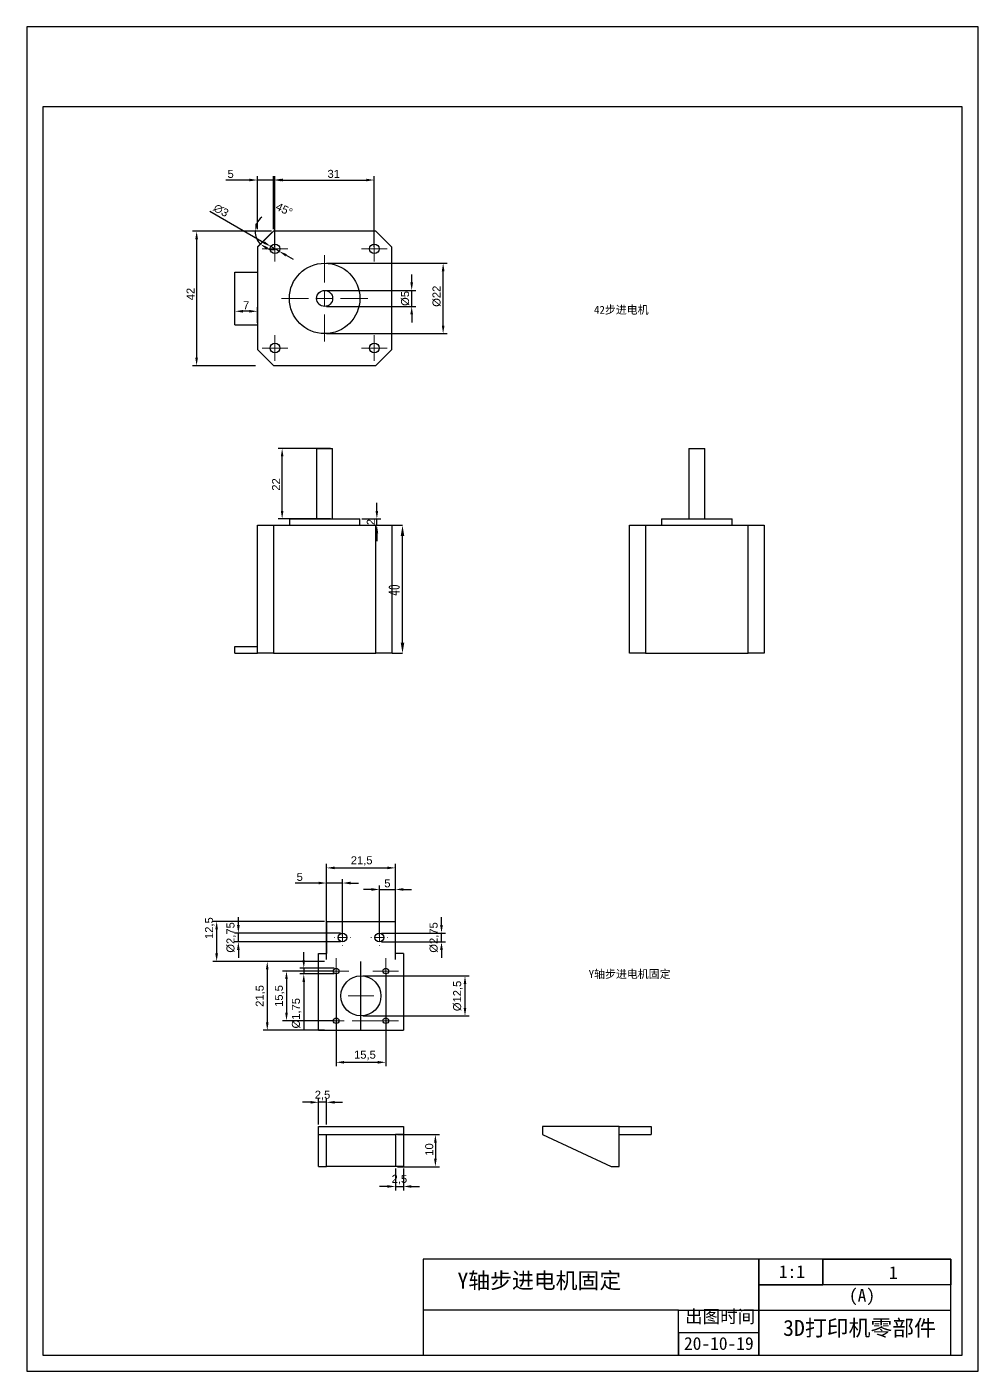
# Model space of a CAD drawing. Header units: millimetres. Extents: x -9 to 2385, y -1365 to 512.
# Drawn here: x 1128.4 to 1425.4, y 85.4 to 505.4 of the extents above; entities that cross this region are included whole.
import ezdxf

# ---------------------------------------------------------------- set-up
doc = ezdxf.new("R2010")
doc.units = ezdxf.units.MM
doc.layers.add('biaozhu', color=1, linetype='Continuous', lineweight=5, plot=False)
doc.styles.add('SLDTEXTSTYLE0', font='TXT', dxfattribs={"width": 0.75})
doc.styles.get("Standard").update_dxf_attribs({"font": 'arial.ttf'})
doc.dimstyles.new('ISO-25', dxfattribs={"dimtxt": 2.5, "dimasz": 2.5, "dimexe": 1.25, "dimexo": 0.625, "dimtad": 1, "dimtxsty": 'Standard', "dimcen": 2.5, "dimclrd": 1, "dimclre": 1, "dimclrt": 1, "dimadec": 0, "dimazin": 0, "dimtfac": 1, "dimtmove": 0, "dimatfit": 3, "dimfxl": 1, "dimtfillclr": 1, "dimarcsym": 0})
doc.dimstyles.new('SLDDIMSTYLE0', dxfattribs={"dimtxt": 3.5, "dimasz": 3.302, "dimexe": 0, "dimexo": 0.0625, "dimgap": 0.875, "dimtad": 1, "dimrnd": 1e-09, "dimzin": 12, "dimdsep": 46, "dimtxsty": 'SLDTEXTSTYLE0', "dimsah": 1, "dimcen": 0.09, "dimadec": 0, "dimazin": 3, "dimtfac": 1, "dimtofl": 0, "dimtmove": 0, "dimatfit": 3, "dimfxl": 1, "dimfrac": 2, "dimtolj": 1, "dimtzin": 12, "dimarcsym": 0})

# ---------------------------------------------------------------- blocks, each defined once
blk = doc.blocks.new('*D18')
at = {"color": 0, "linetype": 'Continuous', "lineweight": -2, "transparency": 16777216}
for p, q in [((1242.41, 349.69), (1245.66, 349.69)), ((1245.66, 313), (1245.66, 346.39)), ((1242.41, 309.69), (1245.66, 309.69))]:
    blk.add_line(p, q, dxfattribs=at)
at = {"color": 0, "linetype": 'Continuous', "transparency": 16777216}
for points in [[(1245.11, 346.39), (1246.21, 346.39), (1245.66, 349.69)], [(1245.11, 313), (1246.21, 313), (1245.66, 309.69)]]:
    blk.add_solid(points, dxfattribs=at)
at = {"layer": 'Defpoints', "color": 0, "linetype": 'Continuous', "transparency": 16777216}
for p in [(1242.35, 349.69), (1245.66, 349.69), (1242.35, 309.69)]:
    blk.add_point(p, dxfattribs=at)
at = {"color": 0, "linetype": 'Continuous', "lineweight": 18, "transparency": 16777216, "insert": (1241.28, 329.44), "char_height": 3.5, "attachment_point": 2, "rotation": 90, "style": 'SLDTEXTSTYLE0'}
blk.add_mtext('\\A1;40', dxfattribs=at)
blk = doc.blocks.new('*D19')
at = {"color": 1, "linetype": 'Continuous', "lineweight": -2, "transparency": 16777216}
for p, q in [((1237.66, 354.19), (1237.66, 356.69)), ((1232.98, 351.69), (1238.91, 351.69)), ((1232.98, 349.69), (1238.91, 349.69)), ((1237.66, 349.69), (1237.66, 351.69)), ((1237.66, 347.19), (1237.66, 344.69))]:
    blk.add_line(p, q, dxfattribs=at)
at = {"color": 1, "linetype": 'Continuous', "transparency": 16777216}
for points in [[(1237.24, 354.19), (1238.08, 354.19), (1237.66, 351.69)], [(1237.24, 347.19), (1238.08, 347.19), (1237.66, 349.69)]]:
    blk.add_solid(points, dxfattribs=at)
at = {"layer": 'Defpoints', "color": 0, "linetype": 'Continuous', "transparency": 16777216}
for p in [(1232.35, 351.69), (1232.35, 349.69), (1237.66, 351.69)]:
    blk.add_point(p, dxfattribs=at)
at = {"color": 1, "linetype": 'Continuous', "lineweight": 18, "transparency": 16777216, "insert": (1234.52, 350.69), "char_height": 2.5, "attachment_point": 2, "rotation": 90}
blk.add_mtext('2', dxfattribs=at)
blk = doc.blocks.new('*D20')
at = {"color": 1, "linetype": 'Continuous', "lineweight": -2, "transparency": 16777216}
for p, q in [((1223.23, 373.69), (1206.83, 373.69)), ((1208.08, 354.19), (1208.08, 371.19)), ((1223.23, 351.69), (1206.83, 351.69))]:
    blk.add_line(p, q, dxfattribs=at)
at = {"color": 1, "linetype": 'Continuous', "transparency": 16777216}
for points in [[(1207.66, 371.19), (1208.49, 371.19), (1208.08, 373.69)], [(1207.66, 354.19), (1208.49, 354.19), (1208.08, 351.69)]]:
    blk.add_solid(points, dxfattribs=at)
at = {"layer": 'Defpoints', "color": 0, "linetype": 'Continuous', "transparency": 16777216}
for p in [(1208.08, 373.69), (1223.85, 373.69), (1223.85, 351.69)]:
    blk.add_point(p, dxfattribs=at)
at = {"color": 1, "linetype": 'Continuous', "lineweight": 18, "transparency": 16777216, "insert": (1204.94, 362.44), "char_height": 2.5, "attachment_point": 2, "rotation": 90}
blk.add_mtext('22', dxfattribs=at)
blk = doc.blocks.new('*D21')
at = {"color": 1, "linetype": 'Continuous', "lineweight": -2, "transparency": 16777216}
for p, q in [((1199.73, 441.56), (1180.13, 441.56)), ((1181.38, 439.06), (1181.38, 402.06)), ((1199.73, 399.56), (1180.13, 399.56))]:
    blk.add_line(p, q, dxfattribs=at)
at = {"color": 1, "linetype": 'Continuous', "transparency": 16777216}
for points in [[(1180.96, 439.06), (1181.8, 439.06), (1181.38, 441.56)], [(1180.96, 402.06), (1181.8, 402.06), (1181.38, 399.56)]]:
    blk.add_solid(points, dxfattribs=at)
at = {"layer": 'Defpoints', "color": 0, "linetype": 'Continuous', "transparency": 16777216}
for p in [(1200.35, 441.56), (1181.38, 399.56), (1200.35, 399.56)]:
    blk.add_point(p, dxfattribs=at)
at = {"color": 1, "linetype": 'Continuous', "lineweight": 18, "transparency": 16777216, "insert": (1178.24, 421.94), "char_height": 2.5, "attachment_point": 2, "rotation": 90}
blk.add_mtext('42', dxfattribs=at)
blk = doc.blocks.new('*D47')
at = {"layer": 'biaozhu', "color": 1, "linetype": 'Continuous', "lineweight": -2, "transparency": 16777216}
for p, q in [((1221.98, 431.56), (1259.6, 431.56)), ((1258.35, 412.06), (1258.35, 429.06)), ((1221.98, 409.56), (1259.6, 409.56))]:
    blk.add_line(p, q, dxfattribs=at)
at = {"layer": 'biaozhu', "color": 1, "linetype": 'Continuous', "transparency": 16777216}
for points in [[(1257.94, 429.06), (1258.77, 429.06), (1258.35, 431.56)], [(1257.94, 412.06), (1258.77, 412.06), (1258.35, 409.56)]]:
    blk.add_solid(points, dxfattribs=at)
at = {"layer": 'Defpoints', "color": 0, "linetype": 'Continuous', "transparency": 16777216}
for p in [(1221.35, 431.56), (1258.35, 431.56), (1221.35, 409.56)]:
    blk.add_point(p, dxfattribs=at)
at = {"layer": 'biaozhu', "color": 1, "linetype": 'Continuous', "lineweight": 18, "transparency": 16777216, "insert": (1255.03, 421.25), "char_height": 2.5, "attachment_point": 2, "rotation": 90}
blk.add_mtext('%%c22', dxfattribs=at)
blk = doc.blocks.new('*D46')
at = {"layer": 'biaozhu', "color": 1, "linetype": 'Continuous', "lineweight": -2, "transparency": 16777216}
for p, q in [((1248.53, 425.56), (1248.53, 428.06)), ((1221.98, 423.06), (1249.78, 423.06)), ((1248.53, 418.06), (1248.53, 423.06)), ((1221.98, 418.06), (1249.78, 418.06)), ((1248.53, 415.56), (1248.53, 413.06))]:
    blk.add_line(p, q, dxfattribs=at)
at = {"layer": 'biaozhu', "color": 1, "linetype": 'Continuous', "transparency": 16777216}
for points in [[(1248.11, 425.56), (1248.95, 425.56), (1248.53, 423.06)], [(1248.11, 415.56), (1248.95, 415.56), (1248.53, 418.06)]]:
    blk.add_solid(points, dxfattribs=at)
at = {"layer": 'Defpoints', "color": 0, "linetype": 'Continuous', "transparency": 16777216}
for p in [(1221.35, 423.06), (1248.53, 423.06), (1221.35, 418.06)]:
    blk.add_point(p, dxfattribs=at)
at = {"layer": 'biaozhu', "color": 1, "linetype": 'Continuous', "lineweight": 18, "transparency": 16777216, "insert": (1245.21, 420.56), "char_height": 2.5, "attachment_point": 2, "rotation": 90}
blk.add_mtext('%%c5', dxfattribs=at)
blk = doc.blocks.new('*D22')
at = {"color": 1, "linetype": 'Continuous', "lineweight": -2, "transparency": 16777216}
for p, q in [((1205.85, 436.69), (1205.85, 458.81)), ((1236.85, 436.69), (1236.85, 458.81)), ((1208.35, 457.56), (1234.35, 457.56))]:
    blk.add_line(p, q, dxfattribs=at)
at = {"color": 1, "linetype": 'Continuous', "transparency": 16777216}
for points in [[(1208.35, 457.98), (1208.35, 457.15), (1205.85, 457.56)], [(1234.35, 457.98), (1234.35, 457.15), (1236.85, 457.56)]]:
    blk.add_solid(points, dxfattribs=at)
at = {"layer": 'Defpoints', "color": 0, "linetype": 'Continuous', "transparency": 16777216}
for p in [(1236.85, 457.56), (1205.85, 436.06), (1236.85, 436.06)]:
    blk.add_point(p, dxfattribs=at)
at = {"color": 1, "linetype": 'Continuous', "lineweight": 18, "transparency": 16777216, "insert": (1224.19, 460.74), "char_height": 2.5, "attachment_point": 2}
blk.add_mtext('31', dxfattribs=at)
blk = doc.blocks.new('*D23')
at = {"color": 1, "linetype": 'Continuous', "lineweight": -2, "transparency": 16777216}
for p, q in [((1185.48, 447.82), (1202.39, 438.06)), ((1207.15, 435.31), (1204.55, 436.81)), ((1209.32, 434.06), (1211.48, 432.81))]:
    blk.add_line(p, q, dxfattribs=at)
at = {"color": 1, "linetype": 'Continuous', "transparency": 16777216}
for points in [[(1202.6, 438.42), (1202.18, 437.7), (1204.55, 436.81)], [(1209.52, 434.42), (1209.11, 433.7), (1207.15, 435.31)]]:
    blk.add_solid(points, dxfattribs=at)
at = {"layer": 'Defpoints', "color": 0, "linetype": 'Continuous', "transparency": 16777216}
for p in [(1204.55, 436.81), (1207.15, 435.31)]:
    blk.add_point(p, dxfattribs=at)
at = {"color": 1, "linetype": 'Continuous', "lineweight": 18, "transparency": 16777216, "insert": (1187.68, 450.38), "char_height": 2.5, "attachment_point": 1, "rotation": 330}
blk.add_mtext('∅3', dxfattribs=at)
blk = doc.blocks.new('*D24')
at = {"color": 1, "linetype": 'Continuous', "lineweight": -2, "transparency": 16777216}
for p, q in [((1200.35, 442.19), (1200.35, 458.81)), ((1205.35, 442.19), (1205.35, 458.81)), ((1197.85, 457.56), (1190.54, 457.56)), ((1205.35, 457.56), (1200.35, 457.56)), ((1207.85, 457.56), (1210.35, 457.56))]:
    blk.add_line(p, q, dxfattribs=at)
at = {"color": 1, "linetype": 'Continuous', "transparency": 16777216}
for points in [[(1197.85, 457.98), (1197.85, 457.15), (1200.35, 457.56)], [(1207.85, 457.98), (1207.85, 457.15), (1205.35, 457.56)]]:
    blk.add_solid(points, dxfattribs=at)
at = {"layer": 'Defpoints', "color": 0, "linetype": 'Continuous', "transparency": 16777216}
for p in [(1200.35, 457.56), (1200.35, 441.56), (1205.35, 441.56)]:
    blk.add_point(p, dxfattribs=at)
at = {"color": 1, "linetype": 'Continuous', "lineweight": 18, "transparency": 16777216, "insert": (1192, 460.73), "char_height": 2.5, "attachment_point": 2}
blk.add_mtext('5', dxfattribs=at)
blk = doc.blocks.new('*D25')
at = {"color": 1, "linetype": 'Continuous', "lineweight": -2, "transparency": 16777216}
for p, q in [((1204.73, 441.56), (1198.39, 441.56)), ((1204.91, 441.12), (1200.43, 436.64))]:
    blk.add_line(p, q, dxfattribs=at)
for start, end in [(129.4252, 154.7126), (180, 225), (250.2874, 275.5748)]:
    blk.add_arc((1205.35, 441.56), 5.71, start, end, dxfattribs=at)
at = {"color": 1, "linetype": 'Continuous', "transparency": 16777216}
for points in [[(1200.6, 443.91), (1199.78, 444.09), (1199.64, 441.56)], [(1203.2, 435.84), (1203.65, 436.54), (1201.31, 437.53)]]:
    blk.add_solid(points, dxfattribs=at)
at = {"layer": 'Defpoints', "color": 0, "linetype": 'Continuous', "transparency": 16777216}
for p in [(1212.42, 448.63), (1205.35, 441.56), (1205.35, 441.56), (1215.35, 441.56), (1200.41, 438.71)]:
    blk.add_point(p, dxfattribs=at)
at = {"color": 1, "linetype": 'Continuous', "lineweight": 18, "transparency": 16777216, "insert": (1206.9, 450.66), "char_height": 2.5, "attachment_point": 1, "rotation": 334.5761}
blk.add_mtext('45°', dxfattribs=at)
blk = doc.blocks.new('*D26')
at = {"color": 1, "linetype": 'Continuous', "lineweight": -2, "transparency": 16777216}
for p, q in [((1193.35, 412.98), (1193.35, 417.8)), ((1197.85, 416.55), (1195.85, 416.55)), ((1200.35, 412.98), (1200.35, 417.8))]:
    blk.add_line(p, q, dxfattribs=at)
at = {"color": 1, "linetype": 'Continuous', "transparency": 16777216}
for points in [[(1195.85, 416.97), (1195.85, 416.14), (1193.35, 416.55)], [(1197.85, 416.97), (1197.85, 416.14), (1200.35, 416.55)]]:
    blk.add_solid(points, dxfattribs=at)
at = {"layer": 'Defpoints', "color": 0, "linetype": 'Continuous', "transparency": 16777216}
for p in [(1193.35, 416.55), (1193.35, 412.35), (1200.35, 412.35)]:
    blk.add_point(p, dxfattribs=at)
at = {"color": 1, "linetype": 'Continuous', "lineweight": 18, "transparency": 16777216, "insert": (1196.85, 419.68), "char_height": 2.5, "attachment_point": 2}
blk.add_mtext('7', dxfattribs=at)
blk = doc.blocks.new('SW_CENTERMARKSYMBOL_0')
at = {"color": 0, "linetype": 'Continuous', "lineweight": 0}
for p, q in [((0, 5), (0, 13.5)), ((-5, 0), (-13.5, 0)), ((0, 0), (-2.5, 0)), ((0, 0), (0, 2.5)), ((0, 0), (0, -2.5)), ((0, 0), (2.5, 0)), ((5, 0), (13.5, 0)), ((0, -5), (0, -13.5))]:
    blk.add_line(p, q, dxfattribs=at)
blk = doc.blocks.new('SW_CENTERMARKSYMBOL_1')
at = {"color": 0, "linetype": 'Continuous', "lineweight": 0}
for p, q in [((-2.5, 0), (-4, 0)), ((0, 0), (-2.5, 0)), ((0, 2.5), (0, 4)), ((0, 0), (0, 2.5)), ((0, 0), (0, -2.5)), ((0, 0), (2.5, 0)), ((2.5, 0), (4, 0)), ((0, -2.5), (0, -4))]:
    blk.add_line(p, q, dxfattribs=at)
blk = doc.blocks.new('SW_CENTERMARKSYMBOL_2')
at = {"color": 0, "linetype": 'Continuous', "lineweight": 0}
for p, q in [((-2.5, 0), (-4, 0)), ((0, 0), (-2.5, 0)), ((0, 2.5), (0, 4)), ((0, 0), (0, 2.5)), ((0, 0), (0, -2.5)), ((0, 0), (2.5, 0)), ((2.5, 0), (4, 0)), ((0, -2.5), (0, -4))]:
    blk.add_line(p, q, dxfattribs=at)
blk = doc.blocks.new('SW_CENTERMARKSYMBOL_3')
at = {"color": 0, "linetype": 'Continuous', "lineweight": 0}
for p, q in [((-2.5, 0), (-4, 0)), ((0, 0), (-2.5, 0)), ((0, 2.5), (0, 4)), ((0, 0), (0, 2.5)), ((0, 0), (0, -2.5)), ((0, 0), (2.5, 0)), ((2.5, 0), (4, 0)), ((0, -2.5), (0, -4))]:
    blk.add_line(p, q, dxfattribs=at)
blk = doc.blocks.new('SW_CENTERMARKSYMBOL_4')
at = {"color": 0, "linetype": 'Continuous', "lineweight": 0}
for p, q in [((-2.5, 0), (-4, 0)), ((0, 0), (-2.5, 0)), ((0, 2.5), (0, 4)), ((0, 0), (0, 2.5)), ((0, 0), (0, -2.5)), ((0, 0), (2.5, 0)), ((2.5, 0), (4, 0)), ((0, -2.5), (0, -4))]:
    blk.add_line(p, q, dxfattribs=at)
blk = doc.blocks.new('*D32')
at = {"color": 1, "linetype": 'Continuous', "lineweight": -2, "transparency": 16777216}
for p, q in [((1244.06, 159.29), (1257.19, 159.29)), ((1255.94, 156.79), (1255.94, 151.79)), ((1244.06, 149.29), (1257.19, 149.29))]:
    blk.add_line(p, q, dxfattribs=at)
at = {"color": 1, "linetype": 'Continuous', "transparency": 16777216}
for points in [[(1255.52, 156.79), (1256.35, 156.79), (1255.94, 159.29)], [(1255.52, 151.79), (1256.35, 151.79), (1255.94, 149.29)]]:
    blk.add_solid(points, dxfattribs=at)
at = {"layer": 'Defpoints', "color": 0, "linetype": 'Continuous', "transparency": 16777216}
for p in [(1243.44, 159.29), (1243.44, 149.29), (1255.94, 149.29)]:
    blk.add_point(p, dxfattribs=at)
at = {"color": 1, "linetype": 'Continuous', "lineweight": 18, "transparency": 16777216, "insert": (1252.76, 154.65), "char_height": 2.5, "attachment_point": 2, "rotation": 90}
blk.add_mtext('10', dxfattribs=at)
blk = doc.blocks.new('*D33')
at = {"color": 1, "linetype": 'Continuous', "lineweight": -2, "transparency": 16777216}
for p, q in [((1243.44, 148.67), (1243.44, 141.85)), ((1245.94, 148.67), (1245.94, 141.85)), ((1240.94, 143.1), (1238.44, 143.1)), ((1243.44, 143.1), (1245.94, 143.1)), ((1248.44, 143.1), (1250.94, 143.1))]:
    blk.add_line(p, q, dxfattribs=at)
at = {"color": 1, "linetype": 'Continuous', "transparency": 16777216}
for points in [[(1240.94, 143.52), (1240.94, 142.69), (1243.44, 143.1)], [(1248.44, 143.52), (1248.44, 142.69), (1245.94, 143.1)]]:
    blk.add_solid(points, dxfattribs=at)
at = {"layer": 'Defpoints', "color": 0, "linetype": 'Continuous', "transparency": 16777216}
for p in [(1243.44, 149.29), (1245.94, 149.29), (1245.94, 143.1)]:
    blk.add_point(p, dxfattribs=at)
at = {"color": 1, "linetype": 'Continuous', "lineweight": 18, "transparency": 16777216, "insert": (1244.69, 146.73), "char_height": 2.5, "attachment_point": 2}
blk.add_mtext('2,5', dxfattribs=at)
blk = doc.blocks.new('*D34')
at = {"color": 1, "linetype": 'Continuous', "lineweight": -2, "transparency": 16777216}
for p, q in [((1216.94, 169.4), (1214.44, 169.4)), ((1219.44, 162.42), (1219.44, 170.65)), ((1221.94, 169.4), (1219.44, 169.4)), ((1221.94, 162.42), (1221.94, 170.65)), ((1224.44, 169.4), (1226.94, 169.4))]:
    blk.add_line(p, q, dxfattribs=at)
at = {"color": 1, "linetype": 'Continuous', "transparency": 16777216}
for points in [[(1216.94, 169.82), (1216.94, 168.99), (1219.44, 169.4)], [(1224.44, 169.82), (1224.44, 168.99), (1221.94, 169.4)]]:
    blk.add_solid(points, dxfattribs=at)
at = {"layer": 'Defpoints', "color": 0, "linetype": 'Continuous', "transparency": 16777216}
for p in [(1219.44, 169.4), (1219.44, 161.79), (1221.94, 161.79)]:
    blk.add_point(p, dxfattribs=at)
at = {"color": 1, "linetype": 'Continuous', "lineweight": 18, "transparency": 16777216, "insert": (1220.69, 173.03), "char_height": 2.5, "attachment_point": 2}
blk.add_mtext('2,5', dxfattribs=at)
blk = doc.blocks.new('*D35')
at = {"color": 1, "linetype": 'Continuous', "lineweight": -2, "transparency": 16777216}
for p, q in [((1221.94, 214.02), (1221.94, 243.89)), ((1243.44, 214.02), (1243.44, 243.89)), ((1224.44, 242.64), (1240.94, 242.64))]:
    blk.add_line(p, q, dxfattribs=at)
at = {"color": 1, "linetype": 'Continuous', "transparency": 16777216}
for points in [[(1224.44, 243.06), (1224.44, 242.23), (1221.94, 242.64)], [(1240.94, 243.06), (1240.94, 242.23), (1243.44, 242.64)]]:
    blk.add_solid(points, dxfattribs=at)
at = {"layer": 'Defpoints', "color": 0, "linetype": 'Continuous', "transparency": 16777216}
for p in [(1243.44, 242.64), (1221.94, 213.4), (1243.44, 213.4)]:
    blk.add_point(p, dxfattribs=at)
at = {"color": 1, "linetype": 'Continuous', "lineweight": 18, "transparency": 16777216, "insert": (1232.91, 246.27), "char_height": 2.5, "attachment_point": 2}
blk.add_mtext('21,5', dxfattribs=at)
blk = doc.blocks.new('*D36')
at = {"color": 1, "linetype": 'Continuous', "lineweight": -2, "transparency": 16777216}
for p, q in [((1221.31, 213.4), (1202.19, 213.4)), ((1203.44, 210.9), (1203.44, 194.4)), ((1221.31, 191.9), (1202.19, 191.9))]:
    blk.add_line(p, q, dxfattribs=at)
at = {"color": 1, "linetype": 'Continuous', "transparency": 16777216}
for points in [[(1203.02, 210.9), (1203.85, 210.9), (1203.44, 213.4)], [(1203.02, 194.4), (1203.85, 194.4), (1203.44, 191.9)]]:
    blk.add_solid(points, dxfattribs=at)
at = {"layer": 'Defpoints', "color": 0, "linetype": 'Continuous', "transparency": 16777216}
for p in [(1221.94, 213.4), (1203.44, 191.9), (1221.94, 191.9)]:
    blk.add_point(p, dxfattribs=at)
at = {"color": 1, "linetype": 'Continuous', "lineweight": 18, "transparency": 16777216, "insert": (1199.81, 202.63), "char_height": 2.5, "attachment_point": 2, "rotation": 90}
blk.add_mtext('21,5', dxfattribs=at)
blk = doc.blocks.new('*D37')
at = {"color": 1, "linetype": 'Continuous', "lineweight": -2, "transparency": 16777216}
for p, q in [((1224.94, 209.77), (1224.94, 180.65)), ((1240.44, 209.77), (1240.44, 180.65)), ((1227.44, 181.9), (1237.94, 181.9))]:
    blk.add_line(p, q, dxfattribs=at)
at = {"color": 1, "linetype": 'Continuous', "transparency": 16777216}
for points in [[(1227.44, 182.32), (1227.44, 181.48), (1224.94, 181.9)], [(1237.94, 182.32), (1237.94, 181.48), (1240.44, 181.9)]]:
    blk.add_solid(points, dxfattribs=at)
at = {"layer": 'Defpoints', "color": 0, "linetype": 'Continuous', "transparency": 16777216}
for p in [(1224.94, 210.4), (1240.44, 210.4), (1240.44, 181.9)]:
    blk.add_point(p, dxfattribs=at)
at = {"color": 1, "linetype": 'Continuous', "lineweight": 18, "transparency": 16777216, "insert": (1233.93, 185.53), "char_height": 2.5, "attachment_point": 2}
blk.add_mtext('15,5', dxfattribs=at)
blk = doc.blocks.new('*D38')
at = {"color": 1, "linetype": 'Continuous', "lineweight": -2, "transparency": 16777216}
for p, q in [((1224.31, 210.4), (1208.19, 210.4)), ((1209.44, 207.9), (1209.44, 197.4)), ((1224.31, 194.9), (1208.19, 194.9))]:
    blk.add_line(p, q, dxfattribs=at)
at = {"color": 1, "linetype": 'Continuous', "transparency": 16777216}
for points in [[(1209.02, 207.9), (1209.85, 207.9), (1209.44, 210.4)], [(1209.02, 197.4), (1209.85, 197.4), (1209.44, 194.9)]]:
    blk.add_solid(points, dxfattribs=at)
at = {"layer": 'Defpoints', "color": 0, "linetype": 'Continuous', "transparency": 16777216}
for p in [(1224.94, 210.4), (1209.44, 194.9), (1224.94, 194.9)]:
    blk.add_point(p, dxfattribs=at)
at = {"color": 1, "linetype": 'Continuous', "lineweight": 18, "transparency": 16777216, "insert": (1205.81, 202.63), "char_height": 2.5, "attachment_point": 2, "rotation": 90}
blk.add_mtext('15,5', dxfattribs=at)
blk = doc.blocks.new('*D39')
at = {"color": 1, "linetype": 'Continuous', "lineweight": -2, "transparency": 16777216}
for p, q in [((1214.84, 213.77), (1214.84, 216.27)), ((1224.31, 211.27), (1213.59, 211.27)), ((1214.84, 211.27), (1214.84, 209.52)), ((1224.31, 209.52), (1213.59, 209.52)), ((1214.84, 207.02), (1214.84, 191.99))]:
    blk.add_line(p, q, dxfattribs=at)
at = {"color": 1, "linetype": 'Continuous', "transparency": 16777216}
for points in [[(1214.42, 213.77), (1215.25, 213.77), (1214.84, 211.27)], [(1214.42, 207.02), (1215.25, 207.02), (1214.84, 209.52)]]:
    blk.add_solid(points, dxfattribs=at)
at = {"layer": 'Defpoints', "color": 0, "linetype": 'Continuous', "transparency": 16777216}
for p in [(1214.84, 211.27), (1224.94, 211.27), (1224.94, 209.52)]:
    blk.add_point(p, dxfattribs=at)
at = {"color": 1, "linetype": 'Continuous', "lineweight": 18, "transparency": 16777216, "insert": (1211.13, 197.23), "char_height": 2.5, "attachment_point": 2, "rotation": 90}
blk.add_mtext('%%c1,75', dxfattribs=at)
blk = doc.blocks.new('*D40')
at = {"color": 1, "linetype": 'Continuous', "lineweight": -2, "transparency": 16777216}
for p, q in [((1233.31, 208.9), (1266.43, 208.9)), ((1265.18, 198.9), (1265.18, 206.4)), ((1233.31, 196.4), (1266.43, 196.4))]:
    blk.add_line(p, q, dxfattribs=at)
at = {"color": 1, "linetype": 'Continuous', "transparency": 16777216}
for points in [[(1264.76, 206.4), (1265.59, 206.4), (1265.18, 208.9)], [(1264.76, 198.9), (1265.59, 198.9), (1265.18, 196.4)]]:
    blk.add_solid(points, dxfattribs=at)
at = {"layer": 'Defpoints', "color": 0, "linetype": 'Continuous', "transparency": 16777216}
for p in [(1232.69, 208.9), (1265.18, 208.9), (1232.69, 196.4)]:
    blk.add_point(p, dxfattribs=at)
at = {"color": 1, "linetype": 'Continuous', "lineweight": 18, "transparency": 16777216, "insert": (1261.47, 202.63), "char_height": 2.5, "attachment_point": 2, "rotation": 90}
blk.add_mtext('%%c12,5', dxfattribs=at)
blk = doc.blocks.new('*D41')
at = {"layer": 'biaozhu', "color": 1, "linetype": 'Continuous', "lineweight": -2, "transparency": 16777216}
for p, q in [((1221.31, 225.9), (1186.39, 225.9)), ((1187.64, 215.9), (1187.64, 223.4)), ((1221.31, 213.4), (1186.39, 213.4))]:
    blk.add_line(p, q, dxfattribs=at)
at = {"layer": 'biaozhu', "color": 1, "linetype": 'Continuous', "transparency": 16777216}
for points in [[(1187.22, 223.4), (1188.05, 223.4), (1187.64, 225.9)], [(1187.22, 215.9), (1188.05, 215.9), (1187.64, 213.4)]]:
    blk.add_solid(points, dxfattribs=at)
at = {"layer": 'Defpoints', "color": 0, "linetype": 'Continuous', "transparency": 16777216}
for p in [(1187.64, 225.9), (1221.94, 225.9), (1221.94, 213.4)]:
    blk.add_point(p, dxfattribs=at)
at = {"layer": 'biaozhu', "color": 1, "linetype": 'Continuous', "lineweight": 18, "transparency": 16777216, "insert": (1184.01, 223.82), "char_height": 2.5, "attachment_point": 2, "rotation": 90}
blk.add_mtext('12,5', dxfattribs=at)
blk = doc.blocks.new('*D42')
at = {"color": 1, "linetype": 'Continuous', "lineweight": -2, "transparency": 16777216}
for p, q in [((1257.84, 224.77), (1257.84, 227.27)), ((1239.06, 222.27), (1259.09, 222.27)), ((1239.06, 219.52), (1259.09, 219.52)), ((1257.84, 219.52), (1257.84, 222.27)), ((1257.84, 217.02), (1257.84, 214.52))]:
    blk.add_line(p, q, dxfattribs=at)
at = {"color": 1, "linetype": 'Continuous', "transparency": 16777216}
for points in [[(1257.42, 224.77), (1258.25, 224.77), (1257.84, 222.27)], [(1257.42, 217.02), (1258.25, 217.02), (1257.84, 219.52)]]:
    blk.add_solid(points, dxfattribs=at)
at = {"layer": 'Defpoints', "color": 0, "linetype": 'Continuous', "transparency": 16777216}
for p in [(1238.44, 222.27), (1238.44, 219.52), (1257.84, 222.27)]:
    blk.add_point(p, dxfattribs=at)
at = {"color": 1, "linetype": 'Continuous', "lineweight": 18, "transparency": 16777216, "insert": (1254.12, 220.9), "char_height": 2.5, "attachment_point": 2, "rotation": 90}
blk.add_mtext('%%c2,75', dxfattribs=at)
blk = doc.blocks.new('*D43')
at = {"layer": 'biaozhu', "color": 1, "linetype": 'Continuous', "lineweight": -2, "transparency": 16777216}
for p, q in [((1194.41, 224.77), (1194.41, 227.27)), ((1226.31, 222.27), (1193.16, 222.27)), ((1226.31, 219.52), (1193.16, 219.52)), ((1194.41, 219.52), (1194.41, 222.27)), ((1194.41, 217.02), (1194.41, 214.52))]:
    blk.add_line(p, q, dxfattribs=at)
at = {"layer": 'biaozhu', "color": 1, "linetype": 'Continuous', "transparency": 16777216}
for points in [[(1194, 224.77), (1194.83, 224.77), (1194.41, 222.27)], [(1194, 217.02), (1194.83, 217.02), (1194.41, 219.52)]]:
    blk.add_solid(points, dxfattribs=at)
at = {"layer": 'Defpoints', "color": 0, "linetype": 'Continuous', "transparency": 16777216}
for p in [(1194.41, 222.27), (1226.94, 222.27), (1226.94, 219.52)]:
    blk.add_point(p, dxfattribs=at)
at = {"layer": 'biaozhu', "color": 1, "linetype": 'Continuous', "lineweight": 18, "transparency": 16777216, "insert": (1190.7, 220.9), "char_height": 2.5, "attachment_point": 2, "rotation": 90}
blk.add_mtext('%%c2,75', dxfattribs=at)
blk = doc.blocks.new('*D44')
at = {"color": 1, "linetype": 'Continuous', "lineweight": -2, "transparency": 16777216}
for p, q in [((1219.44, 237.91), (1212.13, 237.91)), ((1221.94, 226.52), (1221.94, 239.16)), ((1226.94, 237.91), (1221.94, 237.91)), ((1226.94, 221.52), (1226.94, 239.16)), ((1229.44, 237.91), (1231.94, 237.91))]:
    blk.add_line(p, q, dxfattribs=at)
at = {"color": 1, "linetype": 'Continuous', "transparency": 16777216}
for points in [[(1219.44, 238.33), (1219.44, 237.5), (1221.94, 237.91)], [(1229.44, 238.33), (1229.44, 237.5), (1226.94, 237.91)]]:
    blk.add_solid(points, dxfattribs=at)
at = {"layer": 'Defpoints', "color": 0, "linetype": 'Continuous', "transparency": 16777216}
for p in [(1221.94, 237.91), (1221.94, 225.9), (1226.94, 220.9)]:
    blk.add_point(p, dxfattribs=at)
at = {"color": 1, "linetype": 'Continuous', "lineweight": 18, "transparency": 16777216, "insert": (1213.58, 241.08), "char_height": 2.5, "attachment_point": 2}
blk.add_mtext('5', dxfattribs=at)
blk = doc.blocks.new('*D45')
at = {"color": 1, "linetype": 'Continuous', "lineweight": -2, "transparency": 16777216}
for p, q in [((1235.94, 235.9), (1233.44, 235.9)), ((1238.44, 221.52), (1238.44, 237.15)), ((1238.44, 235.9), (1243.44, 235.9)), ((1243.44, 226.52), (1243.44, 237.15)), ((1245.94, 235.9), (1248.44, 235.9))]:
    blk.add_line(p, q, dxfattribs=at)
at = {"color": 1, "linetype": 'Continuous', "transparency": 16777216}
for points in [[(1235.94, 236.32), (1235.94, 235.48), (1238.44, 235.9)], [(1245.94, 236.32), (1245.94, 235.48), (1243.44, 235.9)]]:
    blk.add_solid(points, dxfattribs=at)
at = {"layer": 'Defpoints', "color": 0, "linetype": 'Continuous', "transparency": 16777216}
for p in [(1243.44, 235.9), (1243.44, 225.9), (1238.44, 220.9)]:
    blk.add_point(p, dxfattribs=at)
at = {"color": 1, "linetype": 'Continuous', "lineweight": 18, "transparency": 16777216, "insert": (1240.94, 239.07), "char_height": 2.5, "attachment_point": 2}
blk.add_mtext('5', dxfattribs=at)
blk = doc.blocks.new('SW_CENTERMARKSYMBOL_5')
at = {"color": 0, "linetype": 'Continuous', "lineweight": 0}
for p, q in [((-2.5, 0), (-2.625, 0)), ((0, 0), (-1.25, 0)), ((0, 2.5), (0, 2.625)), ((0, 0), (0, 1.25)), ((0, 0), (0, -1.25)), ((0, 0), (1.25, 0)), ((2.5, 0), (2.625, 0)), ((0, -2.5), (0, -2.625))]:
    blk.add_line(p, q, dxfattribs=at)
blk = doc.blocks.new('SW_CENTERMARKSYMBOL_6')
at = {"color": 0, "linetype": 'Continuous', "lineweight": 0}
for p, q in [((-2.5, 0), (-2.625, 0)), ((0, 0), (-1.25, 0)), ((0, 2.5), (0, 2.625)), ((0, 0), (0, 1.25)), ((0, 0), (0, -1.25)), ((0, 0), (1.25, 0)), ((2.5, 0), (2.625, 0)), ((0, -2.5), (0, -2.625))]:
    blk.add_line(p, q, dxfattribs=at)

msp = doc.modelspace()

# ---------------------------------------------------------------- linework, layer by layer
at = {"color": 7, "linetype": 'Continuous', "lineweight": 25}
for p, q in [((1205.3521, 441.5632), (1200.3521, 436.5632)), ((1237.3521, 441.5632), (1205.3521, 441.5632)), ((1242.3521, 436.5632), (1237.3521, 441.5632)), ((1200.3521, 436.5632), (1200.3521, 404.5632)), ((1242.3521, 404.5632), (1242.3521, 436.5632)), ((1193.3521, 412.3522), (1193.3521, 428.7742)), ((1193.3521, 428.7742), (1200.3521, 428.7742)), ((1193.3521, 412.3522), (1200.3521, 412.3522)), ((1200.3521, 404.5632), (1205.3521, 399.5632)), ((1237.3521, 399.5632), (1242.3521, 404.5632)), ((1205.3521, 399.5632), (1237.3521, 399.5632)), ((1218.8521, 373.6939), (1218.8521, 351.6939)), ((1218.8521, 373.6939), (1221.3521, 373.6939)), ((1221.3521, 373.6939), (1223.8521, 373.6939)), ((1223.8521, 351.6939), (1223.8521, 373.6939)), ((1335.0466, 373.6939), (1335.0466, 351.6939)), ((1335.0466, 373.6939), (1340.0466, 373.6939)), ((1340.0466, 351.6939), (1340.0466, 373.6939)), ((1200.3521, 309.6939), (1200.3521, 349.6939)), ((1200.3521, 349.6939), (1205.3521, 349.6939)), ((1205.3521, 349.6939), (1205.3521, 309.6939)), ((1205.3521, 349.6939), (1237.3521, 349.6939)), ((1210.3521, 351.6939), (1210.3521, 349.6939)), ((1210.3521, 351.6939), (1221.3521, 351.6939)), ((1221.3521, 351.6939), (1232.3521, 351.6939)), ((1232.3521, 349.6939), (1232.3521, 351.6939)), ((1237.3521, 309.6939), (1237.3521, 349.6939)), ((1237.3521, 349.6939), (1242.3521, 349.6939)), ((1242.3521, 349.6939), (1242.3521, 309.6939)), ((1316.5466, 309.6939), (1316.5466, 349.6939)), ((1316.5466, 349.6939), (1321.5466, 349.6939)), ((1321.5466, 349.6939), (1321.5466, 309.6939)), ((1321.5466, 349.6939), (1353.5466, 349.6939)), ((1326.5466, 351.6939), (1326.5466, 349.6939)), ((1326.5466, 351.6939), (1348.5466, 351.6939)), ((1348.5466, 349.6939), (1348.5466, 351.6939)), ((1353.5466, 309.6939), (1353.5466, 349.6939)), ((1353.5466, 349.6939), (1358.5466, 349.6939)), ((1358.5466, 349.6939), (1358.5466, 309.6939)), ((1193.3521, 311.81), (1200.3521, 311.81)), ((1193.3521, 309.6939), (1193.3521, 311.81)), ((1193.3521, 309.6939), (1200.3521, 309.6939)), ((1205.3521, 309.6939), (1200.3521, 309.6939)), ((1205.3521, 309.6939), (1237.3521, 309.6939)), ((1242.3521, 309.6939), (1237.3521, 309.6939)), ((1321.5466, 309.6939), (1316.5466, 309.6939)), ((1321.5466, 309.6939), (1353.5466, 309.6939)), ((1358.5466, 309.6939), (1353.5466, 309.6939)), ((1221.9356, 225.8995), (1221.9356, 215.8995)), ((1243.4356, 215.8995), (1243.4356, 225.8995)), ((1219.4356, 191.8995), (1219.4356, 215.8995)), ((1219.4356, 215.8995), (1221.9356, 215.8995)), ((1245.9356, 215.8995), (1243.4356, 215.8995)), ((1245.9356, 215.8995), (1245.9356, 191.8995)), ((1219.4356, 191.8995), (1245.9356, 191.8995)), ((1219.4356, 159.2926), (1219.4356, 161.7926)), ((1219.4356, 161.7926), (1245.9356, 161.7926)), ((1245.9356, 161.7926), (1245.9356, 159.2926)), ((1289.3443, 161.7926), (1289.3443, 159.2926)), ((1313.3443, 161.7926), (1289.3443, 161.7926)), ((1313.3443, 149.2926), (1313.3443, 161.7926)), ((1313.3443, 161.7926), (1323.3443, 161.7926)), ((1323.3443, 161.7926), (1323.3443, 159.2926)), ((1219.4356, 159.2926), (1221.9356, 159.2926)), ((1219.4356, 149.2926), (1219.4356, 159.2926)), ((1221.9356, 159.2926), (1243.4356, 159.2926)), ((1221.9356, 149.2926), (1221.9356, 159.2926)), ((1245.9356, 159.2926), (1243.4356, 159.2926)), ((1243.4356, 159.2926), (1243.4356, 149.2926)), ((1245.9356, 159.2926), (1245.9356, 149.2926)), ((1289.3443, 159.2926), (1310.8443, 149.2926)), ((1313.3443, 159.2926), (1323.3443, 159.2926)), ((1219.4356, 149.2926), (1221.9356, 149.2926)), ((1243.4356, 149.2926), (1221.9356, 149.2926)), ((1245.9356, 149.2926), (1243.4356, 149.2926)), ((1310.8443, 149.2926), (1313.3443, 149.2926))]:
    msp.add_line(p, q, dxfattribs=at)
at = {"color": 7, "linetype": 'Continuous'}
msp.add_line((1232.6856, 191.8995), (1232.6856, 213.3995), dxfattribs=at)
for p, q in [((1252.1554, 120.4113, 420), (1252.1554, 90.4113, 420)), ((1276.8871, 120.4113, 420), (1252.1554, 120.4113, 420)), ((1376.8871, 120.4113, 420), (1276.8871, 120.4113, 420)), ((1356.8871, 90.4113, 420), (1356.8871, 120.4113, 420)), ((1356.8871, 120.4113, 420), (1356.8871, 112.4113, 420)), ((1376.8871, 112.4113, 420), (1376.8871, 120.4113, 420)), ((1376.8871, 112.4113, 420), (1376.8871, 120.4113, 420)), ((1376.8871, 120.4113, 420), (1416.8871, 120.4113, 420)), ((1416.8871, 120.4113, 420), (1376.8871, 120.4113, 420)), ((1376.8871, 120.4113, 420), (1376.8871, 112.4113, 420)), ((1416.8871, 90.4113, 420), (1416.8871, 120.4113, 420)), ((1416.8871, 120.4113, 420), (1416.8871, 112.4113, 420)), ((1356.8871, 112.4113, 420), (1376.8871, 112.4113, 420)), ((1376.8871, 112.4113, 420), (1356.8871, 112.4113, 420)), ((1356.8871, 112.4113, 420), (1356.8871, 90.4113, 420)), ((1416.8871, 112.4113, 420), (1376.8871, 112.4113, 420)), ((1331.8871, 104.4113, 420), (1252.1554, 104.4113, 420)), ((1331.8871, 90.4113, 420), (1331.8871, 104.4113, 420)), ((1331.8871, 104.4113, 420), (1356.8871, 104.4113, 420)), ((1356.8871, 90.4113, 420), (1356.8871, 104.4113, 420)), ((1356.8871, 104.4113, 420), (1416.8871, 104.4113, 420)), ((1356.8871, 97.4113, 420), (1331.8871, 97.4113, 420)), ((1331.8871, 97.4113, 420), (1331.8871, 90.4113, 420)), ((1276.8871, 90.4113, 420), (1291.8871, 90.4113, 420)), ((1291.8871, 90.4113, 420), (1331.8871, 90.4113, 420)), ((1331.8871, 90.4113, 420), (1356.8871, 90.4113, 420))]:
    msp.add_line(p, q)
for points in [[(1128.3871, 505.4113), (1128.3871, 85.4113), (1425.3871, 85.4113), (1425.3871, 505.4113)], [(1133.3871, 480.4113), (1133.3871, 90.4113), (1420.3871, 90.4113), (1420.3871, 480.4113)]]:
    msp.add_lwpolyline(points, close=True)
at = {"color": 7, "linetype": 'Continuous', "lineweight": 25}
for centre, radius in [((1205.8521, 436.0632), 1.5), ((1236.8521, 436.0632), 1.5), ((1221.3521, 420.5632), 11), ((1221.3521, 420.5632), 2.5), ((1205.8521, 405.0632), 1.5), ((1236.8521, 405.0632), 1.5), ((1226.9356, 220.8995), 1.375), ((1238.4356, 220.8995), 1.375), ((1224.9356, 210.3995), 0.875), ((1240.4356, 210.3995), 0.875), ((1232.6856, 202.6495), 6.25), ((1224.9356, 194.8995), 0.875), ((1240.4356, 194.8995), 0.875)]:
    msp.add_circle(centre, radius, dxfattribs=at)
at = {"layer": 'biaozhu', "color": 7, "linetype": 'Continuous', "lineweight": 25}
msp.add_line((1221.9356, 225.8995), (1243.4356, 225.8995), dxfattribs=at)

# ---------------------------------------------------------------- block references
at = {"color": 7, "linetype": 'Continuous', "lineweight": 0}
for name, p in [('SW_CENTERMARKSYMBOL_1', (1205.8521, 436.0632)), ('SW_CENTERMARKSYMBOL_2', (1236.8521, 436.0632)), ('SW_CENTERMARKSYMBOL_0', (1221.3521, 420.5632)), ('SW_CENTERMARKSYMBOL_4', (1205.8521, 405.0632)), ('SW_CENTERMARKSYMBOL_3', (1236.8521, 405.0632)), ('SW_CENTERMARKSYMBOL_6', (1226.9356, 220.8995)), ('SW_CENTERMARKSYMBOL_5', (1238.4356, 220.8995)), ('SW_CENTERMARKSYMBOL_3', (1224.9356, 210.3995)), ('SW_CENTERMARKSYMBOL_2', (1240.4356, 210.3995)), ('SW_CENTERMARKSYMBOL_0', (1224.9356, 194.8995)), ('SW_CENTERMARKSYMBOL_4', (1232.6856, 202.6495)), ('SW_CENTERMARKSYMBOL_1', (1240.4356, 194.8995))]:
    msp.add_blockref(name, p, dxfattribs=at)

# ---------------------------------------------------------------- texts
at = {"char_height": 2.5, "attachment_point": 1}
for s, insert in [('{\\fSimSun|b0|i0|c134|p2;42步进电机}', (1305.4541, 418.2586)), ('{\\fSimSun|b0|i0|c134|p2;Y轴步进电机固定}', (1303.7847, 210.7292))]:
    msp.add_mtext_dynamic_manual_height_columns(s, width=39.865692, gutter_width=12.5, heights=[0], dxfattribs=dict(at, insert=insert))
at = {"insert": (1363.18, 118.508, 420), "char_height": 4, "width": 9.189944, "attachment_point": 1}
msp.add_mtext('{\\fSimSun|b0|i0|c134|p2;1:1}', dxfattribs=at)
at = {"attachment_point": 1}
for s, insert, char_height in [('{\\fSimSun|b0|i0|c134|p2;1}', (1397.5611, 118.2073, 420), 4), ('{\\fSimSun|b0|i0|c134|p2;Y轴步进电机固定}', (1262.8145, 116.2213, 620.1756), 5), ('{\\fSimSun|b0|i0|c134|p2;(A)}', (1385.0622, 111.0761, 420), 4), ('{\\fSimSun|b0|i0|c134|p2;出图时间}', (1333.9247, 104.4669, 1260), 4), ('{\\fSimSun|b0|i0|c0|p2;3D\\fSimSun|b0|i0|c134|p2;打印机零部件}', (1364.4956, 101.4083), 5), ('{\\fSimSun|b0|i0|c134|p2;20-10-19}', (1333.5519, 96.0466), 4)]:
    msp.add_mtext(s, dxfattribs=dict(at, insert=insert, char_height=char_height))

# ---------------------------------------------------------------- dimensions: what is measured, and where the dimension line sits
at = {"color": 7, "linetype": 'Continuous', "lineweight": 18}
for base, p1, p2, picture, middle in [((1200.3521, 457.5632), (1205.3521, 441.5632), (1200.3521, 441.5632), '*D24', (1191.9981, 457.5632)), ((1236.8521, 457.5632), (1205.8521, 436.0632), (1236.8521, 436.0632), '*D22', (1224.1888, 457.5632)), ((1193.3521, 416.5522), (1200.3521, 412.3522), (1193.3521, 412.3522), '*D26', (1196.8521, 416.5522)), ((1243.4356, 242.6435), (1221.9356, 213.3995), (1243.4356, 213.3995), '*D35', (1232.9089, 242.6435)), ((1221.9356, 237.9133), (1226.9356, 220.8995), (1221.9356, 225.8995), '*D44', (1213.5816, 237.9133)), ((1243.4356, 235.8995), (1238.4356, 220.8995), (1243.4356, 225.8995), '*D45', (1240.9356, 235.8995)), ((1240.4356, 181.8995), (1224.9356, 210.3995), (1240.4356, 210.3995), '*D37', (1233.9348, 181.8995)), ((1219.4356, 169.4026), (1221.9356, 161.7926), (1219.4356, 161.7926), '*D34', (1220.6856, 169.4026)), ((1245.9356, 143.103), (1243.4356, 149.2926), (1245.9356, 149.2926), '*D33', (1244.6856, 143.103))]:
    dim = msp.add_linear_dim(base=base, p1=p1, p2=p2, dimstyle='ISO-25', dxfattribs=at)
    dim.commit()
    dim.dimension.update_dxf_attribs({"geometry": picture, "text_midpoint": middle, "dimtype": 160})
dim = msp.add_diameter_dim_2p(p1=(1207.1511, 435.3132), p2=(1204.553, 436.8132), dimstyle='ISO-25', dxfattribs=at)
dim.commit()
dim.dimension.update_dxf_attribs({"geometry": '*D23', "text_midpoint": (1187.9113, 446.4213), "dimtype": 163})
dim = msp.add_angular_dim_2l(base=(1200.4065, 438.7078), line1=((1212.4231, 448.6343), (1205.3521, 441.5632)), line2=((1215.3521, 441.5632), (1205.3521, 441.5632)), dimstyle='ISO-25', dxfattribs=at)
dim.commit()
dim.dimension.update_dxf_attribs({"geometry": '*D25', "text_midpoint": (1207.8037, 446.7208), "dimtype": 162})
for base, p1, p2, dimstyle, picture, middle in [((1181.3797, 399.5632), (1200.3521, 441.5632), (1200.3521, 399.5632), 'ISO-25', '*D21', (1181.3797, 421.939)), ((1208.0781, 373.6939), (1223.8521, 351.6939), (1223.8521, 373.6939), 'ISO-25', '*D20', (1208.0781, 362.435)), ((1237.6596, 351.6939), (1232.3521, 349.6939), (1232.3521, 351.6939), 'ISO-25', '*D19', (1237.6596, 350.6939)), ((1245.6596, 349.6939), (1242.3521, 309.6939), (1242.3521, 349.6939), 'SLDDIMSTYLE0', '*D18', (1245.6596, 329.435)), ((1203.4356, 191.8995), (1221.9356, 213.3995), (1221.9356, 191.8995), 'ISO-25', '*D36', (1203.4356, 202.6262)), ((1209.4356, 194.8995), (1224.9356, 210.3995), (1224.9356, 194.8995), 'ISO-25', '*D38', (1209.4356, 202.6262)), ((1255.9356, 149.2926), (1243.4356, 159.2926), (1243.4356, 149.2926), 'ISO-25', '*D32', (1255.9356, 154.6481))]:
    dim = msp.add_linear_dim(base=base, p1=p1, p2=p2, angle=90, dimstyle=dimstyle, dxfattribs=at)
    dim.commit()
    dim.dimension.update_dxf_attribs({"geometry": picture, "text_midpoint": middle, "dimtype": 160})
for base, p1, p2, picture, middle in [((1257.8361, 222.2745), (1238.4356, 219.5245), (1238.4356, 222.2745), '*D42', (1257.8361, 220.8995)), ((1214.837, 211.2745), (1224.9356, 209.5245), (1224.9356, 211.2745), '*D39', (1214.837, 197.233)), ((1265.178, 208.8995), (1232.6856, 196.3995), (1232.6856, 208.8995), '*D40', (1265.178, 202.6262))]:
    dim = msp.add_linear_dim(base=base, p1=p1, p2=p2, angle=90, text='%%c<>', dimstyle='ISO-25', dxfattribs=at)
    dim.commit()
    dim.dimension.update_dxf_attribs({"geometry": picture, "text_midpoint": middle, "dimtype": 160})
at = {"layer": 'biaozhu', "color": 7, "linetype": 'Continuous', "lineweight": 18}
for base, p1, p2, picture, middle in [((1258.3521, 431.5632), (1221.3521, 409.5632), (1221.3521, 431.5632), '*D47', (1258.3521, 421.2474)), ((1248.5309, 423.0632), (1221.3521, 418.0632), (1221.3521, 423.0632), '*D46', (1248.5309, 420.5632)), ((1194.4149, 222.2745), (1226.9356, 219.5245), (1226.9356, 222.2745), '*D43', (1194.4149, 220.8995))]:
    dim = msp.add_linear_dim(base=base, p1=p1, p2=p2, angle=90, text='%%c<>', dimstyle='ISO-25', dxfattribs=at)
    dim.commit()
    dim.dimension.update_dxf_attribs({"geometry": picture, "text_midpoint": middle, "dimtype": 160})
dim = msp.add_linear_dim(base=(1187.6368, 225.8995), p1=(1221.9356, 213.3995), p2=(1221.9356, 225.8995), angle=90, dimstyle='ISO-25', dxfattribs=at)
dim.commit()
dim.dimension.update_dxf_attribs({"geometry": '*D41', "text_midpoint": (1187.6368, 223.8151), "dimtype": 160})

doc.saveas('drawing.dxf')
